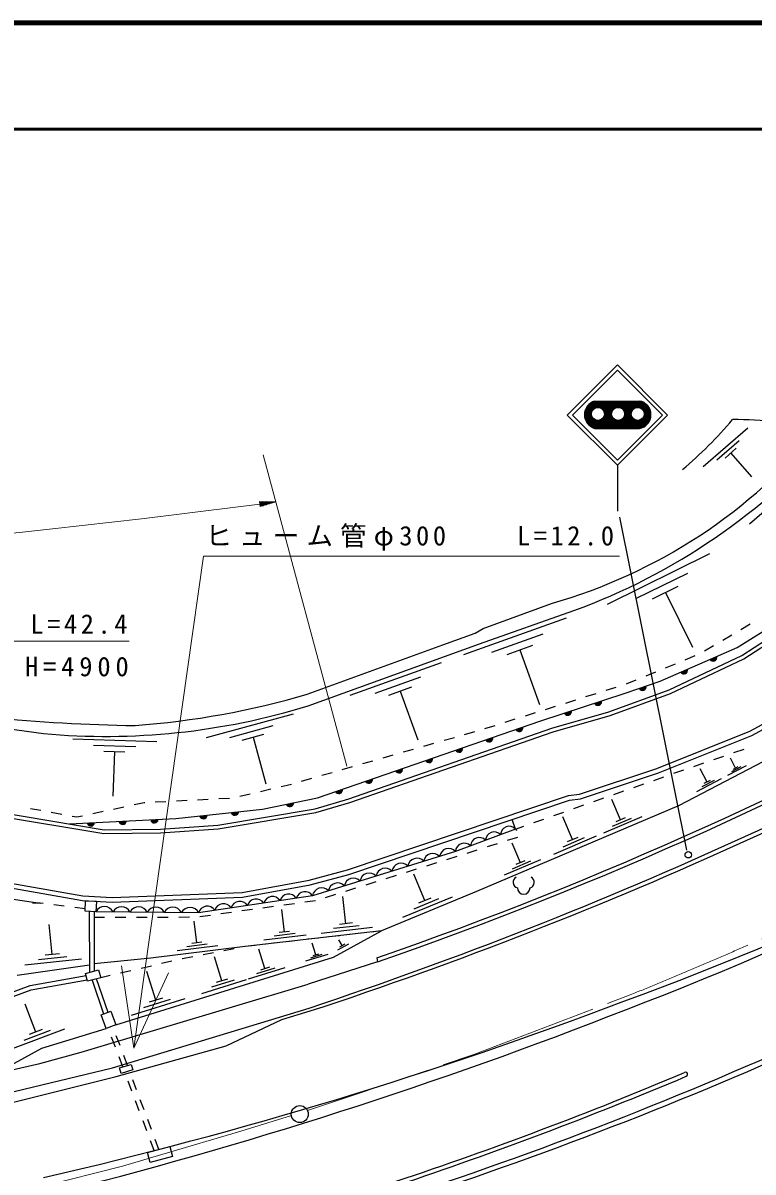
# Model space of a CAD drawing. Units: millimetres, scale not verified. Extents: x 40000 to 680000, y 20000 to 380000.
# Drawn here: x 435860 to 504748, y 271638 to 380000 of the extents above; entities that cross this region are included whole.
import ezdxf

# ---------------------------------------------------------------- set-up
doc = ezdxf.new("R2010")
doc.units = ezdxf.units.MM
doc.header["$LTSCALE"] = 1000
doc.linetypes.add('CHAIN', pattern=[18.5, 12, -1.5, 3.5, -1.5])
for name, color, linetype, lineweight in [('M-BGD', 7, 'Continuous', 25), ('M-BMK', 2, 'CHAIN', 13), ('M-BMK-SRVR', 3, 'Continuous', 25), ('M-STR-HTXT', 7, 'Continuous', 13), ('M-STR-STRC', 7, 'Continuous', 25), ('M-STR-STRD', 7, 'Continuous', 25), ('M-TTL', 2, 'Continuous', 140), ('M-TTL-LINE', 7, 'Continuous', 50)]:
    doc.layers.add(name, color=color, linetype=linetype, lineweight=lineweight)
doc.styles.add('ＭＳ ゴシック', font='')
doc.styles.get('ＭＳ ゴシック').set_extended_font_data('MS Gothic')

msp = doc.modelspace()

# ---------------------------------------------------------------- hatches: boundary and pattern name
at = {"layer": 'M-STR-STRC'}
h = msp.add_hatch(dxfattribs=at)
h.set_pattern_fill('USER', color=256, style=0, pattern_type=2)
h.set_pattern_definition([(45, (491497, 341876), (-70.7107, 70.7107), []), (135, (491497, 341876), (-70.7107, -70.7107), [])])
h.paths.add_polyline_path([(494023, 341771, 0.8507), (494023, 344349), (489791, 344349, 0.73844), (489791, 341771)])
h.paths.add_polyline_path([(490725, 343136, 1), (489500, 343136, 0.41421), (490113, 342523, 0.41421)], flags=16)
h.paths.add_polyline_path([(492627, 343136, 1), (491403, 343136, 0.41421), (492015, 342523, 0.41421)], flags=16)
h.paths.add_polyline_path([(494477, 343136, 1), (493253, 343136, 0.41421), (493865, 342523, 0.41421)], flags=16)

# ---------------------------------------------------------------- linework, layer by layer
at = {"layer": 'M-BGD'}
for p, q in [((500051, 338158), (504262, 341823)), ((501348, 338794), (503454, 340626)), ((502119, 338971), (503172, 339887)), ((502645, 339429), (504600, 337183)), ((504417, 332757), (512122, 339462)), ((491012, 325200), (500687, 329962)), ((493748, 325745), (498586, 328126)), ((495275, 325695), (497694, 326886)), ((496484, 326291), (499024, 321130)), ((479282, 322891), (485717, 325261)), ((478943, 321451), (487833, 324584)), ((477451, 320442), (487133, 323908)), ((503248, 321104), (507433, 323738)), ((503611, 322815), (504474, 323320)), ((503707, 320363), (508145, 323241)), ((503884, 320044), (508357, 322945)), ((475472, 321367), (478520, 322467)), ((478520, 322467), (479282, 322891)), ((480103, 320663), (484943, 322396)), ((501885, 321804), (502748, 322310)), ((462687, 316710), (475472, 321367)), ((462772, 315609), (478943, 321451)), ((481544, 320451), (483964, 321317)), ((482754, 320884), (484603, 315721)), ((495986, 317937), (503248, 321104)), ((500159, 320794), (501022, 321299)), ((466735, 316604), (475362, 319693)), ((496835, 317114), (503707, 320363)), ((496976, 316778), (503884, 320044)), ((498348, 319955), (499273, 320337)), ((494651, 318429), (495575, 318811)), ((496500, 319192), (497424, 319574)), ((469098, 316802), (473411, 318346)), ((492687, 316786), (495986, 317937)), ((492800, 317672), (492871, 317695)), ((492871, 317695), (493726, 318048)), ((470382, 316613), (472539, 317385)), ((471460, 316999), (473108, 312398)), ((484716, 314173), (492687, 316786)), ((488985, 316469), (489939, 316770)), ((490892, 317071), (491846, 317372)), ((491151, 315021), (496835, 317114)), ((491264, 314675), (496976, 316778)), ((485170, 315266), (486124, 315567)), ((487078, 315868), (488031, 316168)), ((504454, 313208), (509724, 316087)), ((504644, 312806), (509965, 315713)), ((422132, 315186), (437795, 312985)), ((453166, 312624), (461391, 314848)), ((481356, 314063), (482309, 314364)), ((483263, 314665), (484217, 314965)), ((485774, 313494), (491151, 315021)), ((485884, 313147), (491264, 314675)), ((455371, 312631), (459483, 313743)), ((463637, 306933), (484716, 314173)), ((466599, 306824), (485774, 313494)), ((477529, 312900), (478490, 313175)), ((479448, 313461), (480402, 313762)), ((495686, 309688), (504454, 313208)), ((440562, 312492), (448498, 312225)), ((456547, 312361), (458603, 312917)), ((457575, 312639), (458761, 308252)), ((466709, 306477), (485884, 313147)), ((475606, 312351), (476567, 312626)), ((495839, 309271), (504644, 312806)), ((509114, 312115), (497711, 306159)), ((442528, 311896), (446496, 311763)), ((443503, 311334), (445487, 311267)), ((444495, 311300), (444352, 307068)), ((471760, 311251), (472721, 311526)), ((473683, 311801), (474644, 312076)), ((502952, 311197), (503897, 311524)), ((467914, 310152), (468875, 310427)), ((469837, 310702), (470798, 310977)), ((499171, 309891), (500116, 310217)), ((501061, 310544), (502007, 310871)), ((504100, 309947), (502341, 309028)), ((503098, 309722), (502608, 310660)), ((464068, 309053), (465029, 309328)), ((465991, 309603), (466952, 309877)), ((488361, 307263), (495686, 309688)), ((488461, 306829), (495839, 309271)), ((495394, 308574), (496337, 308906)), ((497281, 309237), (498226, 309564)), ((500411, 308419), (499755, 309674)), ((503599, 309834), (502719, 309375)), ((503318, 309837), (502878, 309607)), ((458265, 307535), (459239, 307760)), ((460214, 307984), (460799, 308119)), ((460799, 308119), (461183, 308228)), ((462145, 308503), (463106, 308778)), ((493507, 307910), (494451, 308242)), ((501751, 308720), (499398, 307491)), ((501081, 308569), (499905, 307955)), ((500705, 308573), (500117, 308265)), ((450342, 306643), (451340, 306696)), ((452339, 306749), (453338, 306802)), ((454336, 306855), (455335, 306909)), ((456316, 307087), (457290, 307311)), ((458456, 305871), (463637, 306933)), ((463418, 305902), (466599, 306824)), ((466475, 300129), (487343, 307131)), ((466603, 299704), (487443, 306696)), ((487343, 307131), (488361, 307263)), ((487443, 306696), (488461, 306829)), ((489734, 306584), (490677, 306915)), ((492240, 304839), (491427, 306756)), ((491621, 307247), (492564, 307579)), ((430287, 305769), (443505, 303554)), ((430343, 306128), (443533, 303919)), ((436564, 305930), (437547, 305749)), ((442456, 305445), (443433, 305654)), ((444411, 305864), (445389, 306073)), ((446367, 306282), (447293, 306480)), ((447293, 306480), (447346, 306483)), ((448345, 306536), (449343, 306589)), ((450286, 304963), (458456, 305871)), ((454245, 304359), (463418, 305902)), ((463499, 305547), (466709, 306477)), ((497711, 306159), (478664, 298083)), ((485960, 305257), (486904, 305588)), ((487847, 305920), (488790, 306252)), ((438531, 305568), (439514, 305386)), ((440244, 304470), (450286, 304963)), ((440497, 305205), (440946, 305122)), ((440946, 305122), (441478, 305236)), ((454288, 303997), (463499, 305547)), ((482345, 303985), (482014, 304875)), ((484074, 304593), (485017, 304925)), ((487700, 302981), (486791, 305126)), ((494241, 305121), (490646, 303597)), ((493240, 304980), (491443, 304218)), ((492689, 305029), (491791, 304648)), ((443505, 303554), (448841, 303621)), ((443533, 303919), (448826, 303985)), ((448826, 303985), (454245, 304359)), ((448841, 303621), (454288, 303997)), ((482345, 303985), (476673, 301871)), ((482345, 303985), (483130, 304261)), ((482448, 303854), (482345, 303985)), ((479682, 302325), (480635, 302627)), ((481589, 302928), (482542, 303229)), ((482791, 300808), (482013, 302644)), ((489938, 303297), (485917, 301592)), ((488819, 303139), (486809, 302287)), ((488203, 303194), (487198, 302768)), ((476673, 301871), (463189, 297686)), ((475867, 301122), (476821, 301421)), ((477775, 301722), (478728, 302024)), ((472050, 299926), (473004, 300225)), ((473959, 300524), (474913, 300823)), ((484707, 301079), (481265, 299619)), ((483749, 300944), (482028, 300214)), ((483222, 300991), (482361, 300626)), ((431204, 299487), (441521, 297672)), ((456533, 298004), (462866, 299155)), ((462866, 299155), (466475, 300129)), ((462963, 298722), (466603, 299704)), ((470142, 299328), (471096, 299627)), ((473771, 297228), (472741, 299725)), ((424526, 298909), (437471, 296990)), ((431133, 299049), (441472, 297230)), ((444289, 297539), (456533, 298004)), ((456582, 297561), (462963, 298722)), ((466325, 298132), (467279, 298431)), ((468233, 298730), (469187, 299029)), ((478664, 298083), (469697, 294385)), ((437471, 296990), (436773, 296985)), ((437770, 296952), (437471, 296990)), ((441472, 297230), (444287, 297095)), ((441521, 297672), (444289, 297539)), ((441728, 296229), (441775, 297215)), ((441775, 297215), (442791, 297166)), ((442791, 297166), (442744, 296180)), ((444287, 297095), (456582, 297561)), ((463189, 297686), (452428, 296092)), ((460487, 296836), (461478, 296974)), ((462468, 297112), (463458, 297250)), ((464416, 297534), (465370, 297833)), ((466338, 295053), (466041, 297631)), ((476369, 297569), (471687, 295638)), ((475070, 297398), (472729, 296433)), ((474356, 297469), (473186, 296986)), ((439754, 296700), (438762, 296826)), ((441738, 296448), (440746, 296574)), ((442744, 296180), (441728, 296229)), ((442100, 296211), (442127, 290469)), ((442564, 296189), (442590, 290590)), ((452428, 296092), (442744, 296180)), ((452563, 295733), (453554, 295871)), ((454544, 296009), (455535, 296147)), ((456525, 296285), (457516, 296423)), ((458506, 296561), (459497, 296699)), ((460524, 294270), (460278, 296404)), ((438628, 292145), (438324, 294989)), ((442566, 295669), (443566, 295671)), ((444566, 295673), (445566, 295676)), ((446566, 295678), (447566, 295680)), ((448566, 295683), (449566, 295685)), ((450566, 295687), (451566, 295690)), ((452259, 293255), (452006, 295294)), ((467584, 294870), (465167, 294592)), ((466943, 295123), (465734, 294984)), ((469697, 294385), (456833, 292901)), ((462586, 293968), (458586, 293506)), ((461555, 294119), (459555, 293888)), ((461024, 294328), (460024, 294213)), ((463737, 293698), (462743, 293583)), ((468829, 294688), (463996, 294130)), ((465724, 293927), (464730, 293812)), ((465167, 291913), (469697, 294385)), ((467710, 294156), (466717, 294041)), ((469697, 294385), (468704, 294270)), ((456833, 292901), (447910, 291794)), ((454234, 292982), (450411, 292508)), ((453247, 293118), (451335, 292881)), ((452737, 293314), (451781, 293195)), ((455802, 292700), (454821, 292508)), ((456833, 292901), (456783, 292892)), ((457776, 293010), (456833, 292901)), ((458696, 290820), (458125, 292655)), ((459763, 293239), (458770, 293125)), ((461750, 293468), (460757, 293354)), ((463481, 292114), (463133, 293232)), ((466576, 293137), (465533, 292569)), ((465979, 292992), (465675, 293548)), ((466239, 293134), (465718, 292850)), ((441370, 291719), (436037, 291149)), ((439999, 291932), (437333, 291647)), ((439294, 292216), (437961, 292074)), ((447910, 291794), (442587, 291285)), ((444608, 285513), (465167, 291913)), ((449921, 291515), (448947, 291288)), ((450919, 291747), (450895, 291741)), ((451876, 291934), (450919, 291747)), ((453839, 292317), (452858, 292125)), ((454632, 289671), (453929, 291929)), ((464617, 292161), (462519, 291508)), ((464049, 292137), (463000, 291811)), ((463743, 292195), (463219, 292032)), ((469258, 291830), (469317, 291456)), ((435319, 290216), (442123, 291161)), ((441758, 290372), (442998, 290697)), ((442998, 290697), (443194, 289951)), ((446025, 290609), (445051, 290383)), ((447973, 291062), (446999, 290836)), ((448386, 287850), (447545, 290553)), ((460558, 290897), (457119, 289827)), ((459627, 290859), (457907, 290324)), ((459126, 290954), (458266, 290687)), ((469317, 291456), (462772, 289363)), ((436529, 289226), (441813, 290163)), ((436640, 288813), (441921, 289750)), ((441351, 282928), (462772, 289363)), ((441954, 289627), (441758, 290372)), ((443194, 289951), (441954, 289627)), ((442382, 289739), (443469, 286554)), ((442782, 289884), (443869, 286698)), ((444077, 290157), (443194, 289951)), ((456924, 289766), (452691, 288448)), ((455778, 289719), (453661, 289060)), ((455161, 289836), (454102, 289507)), ((426337, 285547), (436529, 289226)), ((426416, 285122), (436640, 288813)), ((437062, 284834), (436068, 287478)), ((451131, 287963), (446062, 286385)), ((449759, 287906), (447224, 287117)), ((449020, 288047), (447753, 287652)), ((443239, 286470), (444143, 286797)), ((443704, 285186), (443239, 286470)), ((444143, 286797), (444608, 285513)), ((439789, 285105), (434832, 283241)), ((437682, 285067), (436443, 284601)), ((437628, 283318), (443704, 285186)), ((444608, 285513), (443704, 285186)), ((438426, 284970), (435947, 284037)), ((444580, 283424), (444229, 284360)), ((445017, 283556), (444666, 284493)), ((433278, 280937), (437628, 283318)), ((437437, 281866), (441351, 282928)), ((433278, 280937), (437437, 281866)), ((445282, 281551), (444931, 282488)), ((444982, 281460), (446054, 281785)), ((445719, 281684), (445368, 282620)), ((446054, 281785), (446212, 281264)), ((445139, 280940), (444982, 281460)), ((446212, 281264), (445139, 280940)), ((446137, 279273), (445786, 280209)), ((446580, 279387), (446229, 280324)), ((446839, 277400), (446488, 278336)), ((447283, 277515), (446932, 278451)), ((447541, 275527), (447190, 276464)), ((447985, 275642), (447634, 276578)), ((448244, 273655), (447892, 274591)), ((448687, 273769), (448336, 274706)), ((447620, 273494), (449709, 274035)), ((447865, 272546), (447620, 273494)), ((449955, 273087), (447865, 272546)), ((449709, 274035), (449955, 273087))]:
    msp.add_line(p, q, dxfattribs=at)
for centre, radius, start, end in [((473228, 367468), 38641, 310.02257, 319.97743), ((501529, 275648), 66982, 81.77031, 88.89597), ((471984, 373854), 50496, 285.78083, 320.80231), ((467371, 380718), 59747, 290.02789, 318.88847), ((500970, 320170), 354, 212.35344, 14.75862), ((500970, 320170), 283, 214.57748, 12.53458), ((500970, 320170), 212, 218.3238, 8.78825), ((500970, 320170), 142, 226.03553, 1.07652), ((500970, 320170), 100, 236.3532, 350.75886), ((500970, 320170), 100, 236.3532, 350.75886), ((348295, 640473), 369032, 289.13445, 299.4772), ((348276, 640617), 369546, 289.1194, 299.4686), ((498220, 318971), 354, 212.35344, 14.75862), ((498220, 318971), 283, 214.57748, 12.53458), ((498220, 318971), 212, 218.3238, 8.78825), ((498220, 318971), 142, 226.03553, 1.07652), ((498220, 318971), 100, 236.3532, 350.75886), ((498220, 318971), 100, 236.3532, 350.75886), ((448752, 474692), 160962, 259.44014, 269.17402), ((440647, 391547), 78015, 274.25194, 286.41027), ((494318, 317413), 354, 208.03606, 10.44123), ((494318, 317413), 283, 210.26009, 8.21719), ((494318, 317413), 212, 214.00642, 4.47087), ((494318, 317413), 142, 221.71815, 356.75914), ((494318, 317413), 100, 232.03581, 346.44148), ((494318, 317413), 100, 232.03581, 346.44148), ((443642, 377497), 64776, 264.82119, 287.1766), ((490110, 315998), 354, 206.9454, 9.35058), ((490110, 315998), 283, 209.16944, 7.12654), ((490110, 315998), 212, 212.91577, 3.38022), ((490110, 315998), 142, 220.6275, 355.66849), ((490110, 315998), 100, 230.94516, 345.35083), ((490110, 315998), 100, 230.94516, 345.35083), ((487259, 315064), 354, 206.9454, 9.35058), ((487259, 315064), 283, 209.16944, 7.12654), ((487259, 315064), 212, 212.91577, 3.38022), ((487259, 315064), 142, 220.6275, 355.66849), ((487259, 315064), 100, 230.94516, 345.35083), ((487259, 315064), 100, 230.94516, 345.35083), ((482671, 313528), 354, 207.75436, 10.15954), ((482671, 313528), 283, 209.9784, 7.9355), ((482671, 313528), 212, 213.72473, 4.18917), ((482671, 313528), 142, 221.43646, 356.47744), ((482671, 313528), 100, 231.75412, 346.15978), ((482671, 313528), 100, 231.75412, 346.15978), ((479834, 312554), 354, 207.75436, 10.15954), ((479834, 312554), 283, 209.9784, 7.9355), ((479834, 312554), 212, 213.72473, 4.18917), ((479834, 312554), 142, 221.43646, 356.47744), ((479834, 312554), 100, 231.75412, 346.15978), ((479834, 312554), 100, 231.75412, 346.15978), ((476996, 311579), 354, 207.75436, 10.15954), ((476996, 311579), 283, 209.9784, 7.9355), ((476996, 311579), 212, 213.72473, 4.18917), ((476996, 311579), 142, 221.43646, 356.47744), ((476996, 311579), 100, 231.75412, 346.15978), ((476996, 311579), 100, 231.75412, 346.15978), ((474159, 310605), 354, 207.75436, 10.15954), ((474159, 310605), 283, 209.9784, 7.9355), ((474159, 310605), 212, 213.72473, 4.18917), ((474159, 310605), 142, 221.43646, 356.47744), ((474159, 310605), 100, 231.75412, 346.15978), ((474159, 310605), 100, 231.75412, 346.15978), ((471322, 309630), 354, 207.75436, 10.15954), ((471322, 309630), 283, 209.9784, 7.9355), ((471322, 309630), 212, 213.72473, 4.18917), ((471322, 309630), 142, 221.43646, 356.47744), ((471322, 309630), 100, 231.75412, 346.15978), ((471322, 309630), 100, 231.75412, 346.15978), ((468484, 308655), 354, 207.75436, 10.15954), ((468484, 308655), 283, 209.9784, 7.9355), ((468484, 308655), 212, 213.72473, 4.18917), ((468484, 308655), 142, 221.43646, 356.47744), ((468484, 308655), 100, 231.75412, 346.15978), ((468484, 308655), 100, 231.75412, 346.15978), ((465647, 307681), 354, 207.75436, 10.15954), ((465647, 307681), 283, 209.9784, 7.9355), ((465647, 307681), 212, 213.72473, 4.18917), ((465647, 307681), 142, 221.43646, 356.47744), ((465647, 307681), 100, 231.75412, 346.15978), ((465647, 307681), 100, 231.75412, 346.15978), ((352998, 631291), 380933, 288.37979, 301.66153), ((455856, 305636), 354, 195.1376, 357.54278), ((455856, 305636), 283, 197.36164, 355.31874), ((455856, 305636), 212, 201.10797, 351.57242), ((455856, 305636), 142, 208.8197, 343.86069), ((455856, 305636), 100, 219.13736, 333.54302), ((455856, 305636), 100, 219.13736, 333.54302), ((461036, 306455), 354, 200.38959, 2.79476), ((461036, 306455), 283, 202.61363, 0.57073), ((461036, 306455), 212, 206.35995, 356.8244), ((461036, 306455), 142, 214.07168, 349.11267), ((461036, 306455), 100, 224.38934, 338.79501), ((461036, 306455), 100, 224.38934, 338.79501), ((353499, 632905), 382722, 288.23324, 301.46869), ((442266, 304623), 354, 191.6091, 354.01428), ((442266, 304623), 283, 193.83314, 351.79024), ((442266, 304623), 212, 197.57947, 348.04391), ((442266, 304623), 142, 205.2912, 340.33218), ((442266, 304623), 100, 215.60886, 330.01452), ((442266, 304623), 100, 215.60886, 330.01452), ((445263, 304770), 354, 191.6091, 354.01428), ((445263, 304770), 283, 193.83314, 351.79024), ((445263, 304770), 212, 197.57947, 348.04391), ((445263, 304770), 142, 205.2912, 340.33218), ((445263, 304770), 100, 215.60886, 330.01452), ((445263, 304770), 100, 215.60886, 330.01452), ((448259, 304917), 354, 191.6091, 354.01428), ((448259, 304917), 283, 193.83314, 351.79024), ((448259, 304917), 212, 197.57947, 348.04391), ((448259, 304917), 142, 205.2912, 340.33218), ((448259, 304917), 100, 215.60886, 330.01452), ((448259, 304917), 100, 215.60886, 330.01452), ((452875, 305305), 354, 195.1376, 357.54278), ((452875, 305305), 283, 197.36164, 355.31874), ((452875, 305305), 212, 201.10797, 351.57242), ((452875, 305305), 142, 208.8197, 343.86069), ((452875, 305305), 100, 219.13736, 333.54302), ((452875, 305305), 100, 219.13736, 333.54302), ((480330, 302890), 822, 43.53134, 177.35999), ((481748, 303418), 822, 43.53134, 177.35999), ((477494, 301833), 822, 43.53134, 177.35999), ((478912, 302361), 822, 43.53134, 177.35999), ((474534, 300824), 865, 42.20931, 172.27361), ((476032, 301289), 865, 42.20931, 172.27361), ((470039, 299429), 865, 42.20931, 172.27361), ((471537, 299894), 865, 42.20931, 172.27361), ((473035, 300359), 865, 42.20931, 172.27361), ((467042, 298499), 865, 42.20931, 172.27361), ((468541, 298964), 865, 42.20931, 172.27361), ((482649, 298958), 536, 116.08703, 255.33416), ((483577, 298958), 536, 284.66584, 63.91297), ((462472, 297222), 854, 32.90473, 163.94921), ((464046, 297569), 865, 42.20931, 172.27361), ((465544, 298034), 865, 42.20931, 172.27361), ((483113, 298440), 600, 180, 0), ((454786, 296083), 854, 32.90473, 163.94921), ((456323, 296311), 854, 32.90473, 163.94921), ((457860, 296539), 854, 32.90473, 163.94921), ((459397, 296767), 854, 32.90473, 163.94921), ((460935, 296994), 854, 32.90473, 163.94921), ((443547, 295771), 901, 25.91715, 153.03672), ((445161, 295757), 901, 25.91715, 153.03672), ((446775, 295742), 901, 25.91715, 153.03672), ((448389, 295727), 901, 25.91715, 153.03672), ((450003, 295712), 901, 25.91715, 153.03672), ((451617, 295698), 901, 25.91715, 153.03672), ((453248, 295856), 854, 32.90473, 163.94921)]:
    msp.add_arc(centre, radius, start, end, dxfattribs=at)
at = {"layer": 'M-BMK'}
for p, q in [((478416, 282711), (493167, 288347)), ((462706, 277435), (478416, 282711)), ((456422, 275477), (461192, 276952)), ((448971, 273276), (456422, 275477)), ((445246, 272175), (448971, 273276)), ((437541, 270228), (445246, 272175))]:
    msp.add_line(p, q, dxfattribs=at)
msp.add_arc((355571, 629306), 367677, 291.97687, 298.42537, dxfattribs=at)
at = {"layer": 'M-BMK-SRVR'}
msp.add_circle((461977, 277105), 800, dxfattribs=at)
at = {"layer": 'M-STR-HTXT'}
for p, q in [((466410, 309926), (458512, 339265)), ((459705, 334831), (458185, 334880)), ((458185, 334880), (458252, 334385)), ((458489, 334871), (458192, 334831)), ((458199, 334781), (458793, 334861)), ((459097, 334851), (458205, 334732)), ((458212, 334682), (459401, 334841)), ((459705, 334831), (458219, 334633)), ((458225, 334583), (459415, 334742)), ((459124, 334653), (458232, 334534)), ((458238, 334484), (458833, 334563)), ((458542, 334474), (458245, 334434)), ((459705, 334831), (458252, 334385)), ((446325, 283326), (452901, 329731)), ((452901, 329731), (492151, 329731)), ((420871, 321716), (445871, 321716)), ((446325, 283326), (445149, 291068)), ((446325, 283326), (449605, 290436))]:
    msp.add_line(p, q, dxfattribs=at)
msp.add_arc((349928, 1157217), 829681, 265.05334, 277.49969, dxfattribs=at)
at = {"layer": 'M-STR-STRC'}
for p, q in [((487210, 343022), (491948, 347760)), ((487705, 343022), (491948, 347265)), ((491948, 347760), (496685, 343022)), ((491948, 347265), (496190, 343022)), ((489791, 344349), (494023, 344349)), ((487210, 343022), (491948, 338285)), ((487705, 343022), (491948, 338780)), ((491948, 338780), (496190, 343022)), ((491948, 338285), (496685, 343022)), ((489791, 341771), (494023, 341771)), ((491948, 338285), (491948, 333955)), ((492158, 333390), (498484, 301977))]:
    msp.add_line(p, q, dxfattribs=at)
for centre, radius in [((490113, 343136), 612), ((492015, 343136), 612), ((493865, 343136), 612), ((498639, 301557), 305)]:
    msp.add_circle(centre, radius, dxfattribs=at)
for centre, radius, start, end in [((490188, 343060), 1349, 107.11297, 252.88703), ((493813, 343060), 1306, 279.22415, 80.77585)]:
    msp.add_arc(centre, radius, start, end, dxfattribs=at)
at = {"layer": 'M-STR-STRD'}
for p, q in [((444318, 281456), (462850, 287102)), ((460293, 286030), (462972, 286827)), ((455042, 283545), (460293, 286030)), ((444650, 280633), (455042, 283545)), ((427379, 277406), (444318, 281456)), ((427582, 276377), (444650, 280633))]:
    msp.add_line(p, q, dxfattribs=at)
for centre, radius, start, end in [((336447, 668862), 402142, 288.32002, 300.92054), ((340269, 661311), 394074, 288.14189, 301.00752), ((391544, 565330), 295390, 289.99911, 302.05297), ((373075, 599039), 334251, 290.99333, 301.66722), ((344129, 677744), 417286, 282.97344, 290.83803), ((329193, 703438), 447456, 284.09312, 291.45016), ((348981, 636017), 385122, 288.48273, 292.81214), ((348981, 636017), 385504, 288.48273, 292.81214), ((498389, 280851), 192, 286.85457, 118.76971)]:
    msp.add_arc(centre, radius, start, end, dxfattribs=at)
at = {"layer": 'M-TTL'}
msp.add_line((680000, 380000), (40000, 380000), dxfattribs=at)
at = {"layer": 'M-TTL-LINE'}
msp.add_line((40000, 370000), (680000, 370000), dxfattribs=at)

# ---------------------------------------------------------------- texts
at = {"layer": 'M-STR-HTXT', "char_height": 1833, "attachment_point": 8, "style": 'ＭＳ ゴシック'}
for s, insert in [('\\T1.27;ヒューム管φ300\u3000\u3000L=12.0', (472526, 330231)), ('\\T1.27;ボックス\u3000L=42.4', (433371, 322216)), ('\\T1.37;W=6100\u3000H=4900', (434337, 318361))]:
    msp.add_mtext(s, dxfattribs=dict(at, insert=insert))

doc.saveas('drawing.dxf')
